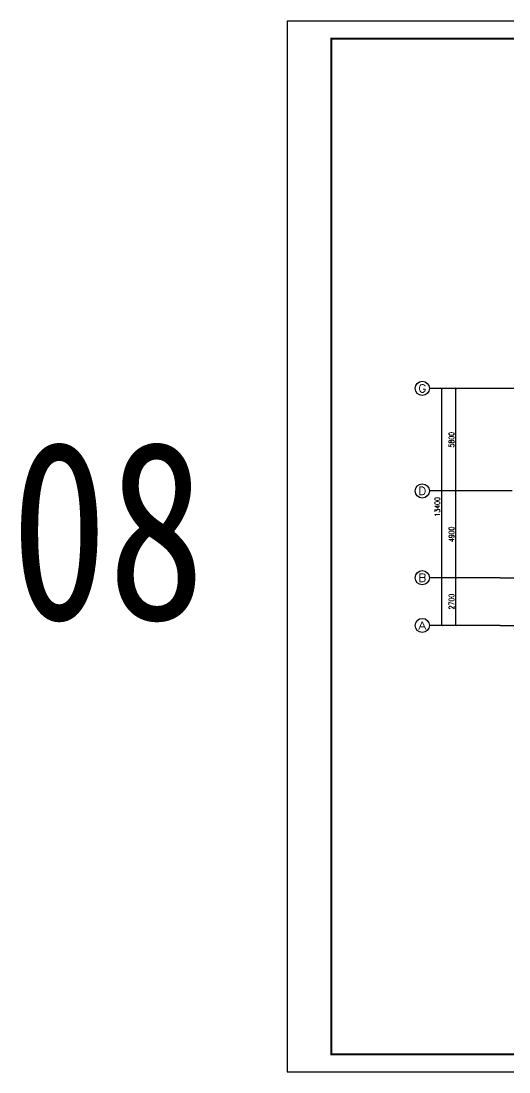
# Model space of a CAD drawing. Extents: x 169490 to 7584583, y -2399407 to 1374371.
# Drawn here: x 578729 to 606323, y 563697 to 623097 of the extents above; entities that cross this region are included whole.
import ezdxf
from ezdxf.enums import TextEntityAlignment as Align

# ---------------------------------------------------------------- set-up
doc = ezdxf.new("R2010")
doc.units = 0
doc.header["$LTSCALE"] = 100
doc.linetypes.add('D3轴线点划线', pattern=[18.5, 12, -3, 0.5, -3])
doc.layers.get('0').update_dxf_attribs({"linetype": 'CONTINUOUS'})
doc.layers.get('DEFPOINTS').update_dxf_attribs({"linetype": 'CONTINUOUS'})
for name, color, linetype in [('AXIS', 3, 'CONTINUOUS'), ('AXIS_TEXT', 4, 'CONTINUOUS'), ('C-AXIS(轴号)', 3, 'CONTINUOUS'), ('C-AXIS-T(字)', 7, 'CONTINUOUS'), ('C-DOTE', 8, 'D3轴线点划线'), ('TEXT', 7, 'CONTINUOUS'), ('图框', 140, 'CONTINUOUS')]:
    doc.layers.add(name, color=color, linetype=linetype)
doc.styles.add('_TCH_AXIS', font='COMPLEX', dxfattribs={"bigfont": 'GBCBIG'})
doc.styles.add('_TCH_DIM_T3', font='SIMPLEX.shx', dxfattribs={"width": 0.705882, "bigfont": 'GBCBIG.shx'})
doc.styles.add('COMPLEX', font='COMPLEX')
doc.styles.add('黑体', font='simhei.ttf', dxfattribs={"width": 0.7})
doc.dimstyles.new('_TCH_ARCH&&100', dxfattribs={"dimtxt": 297.5, "dimasz": 100, "dimexe": 250, "dimexo": 300, "dimgap": 100, "dimtad": 1, "dimdec": 0, "dimzin": 0, "dimdsep": 46, "dimtxsty": '_TCH_DIM_T3', "dimblk": 'ARCHTICK', "dimcen": 0.09, "dimclrt": 7, "dimazin": 2, "dimtfac": 1, "dimtdec": 0, "dimtix": 1, "dimtmove": 2, "dimatfit": 3, "dimfxl": 1, "dimtolj": 1, "dimtzin": 0, "dimarcsym": 0})

# ---------------------------------------------------------------- blocks, each defined once
blk = doc.blocks.new('_ARCHTICK')
at = {"const_width": 0.15}
blk.add_lwpolyline([(-0.5, -0.5), (0.5, 0.5)], dxfattribs=at)
blk = doc.blocks.new('*D1442')
at = {"layer": 'AXIS', "color": 0, "lineweight": -2, "transparency": 16777216}
for p, q in [((605519, 602334), (602269, 602334)), ((602519, 588934), (602519, 602334)), ((605519, 588934), (602269, 588934))]:
    blk.add_line(p, q, dxfattribs=at)
at = {"layer": 'DEFPOINTS', "color": 0, "transparency": 16777216}
for p in [(602519, 602334), (605819, 602334), (605819, 588934)]:
    blk.add_point(p, dxfattribs=at)
at = {"layer": 'AXIS', "color": 0, "lineweight": -2, "transparency": 16777216, "xscale": 100, "yscale": 100, "zscale": 100}
for p, rotation in [((602519, 602334), 90), ((602519, 588934), 270)]:
    blk.add_blockref('_ARCHTICK', p, dxfattribs=dict(at, rotation=rotation))
at = {"layer": 'AXIS', "color": 7, "transparency": 16777216, "insert": (602271, 595634), "char_height": 297.5, "attachment_point": 5, "rotation": 90, "style": '_TCH_DIM_T3'}
blk.add_mtext('\\A1;13400', dxfattribs=at)
blk = doc.blocks.new('*D1443')
at = {"layer": 'AXIS', "color": 0, "lineweight": -2, "transparency": 16777216}
for p, q in [((605519, 602334), (603069, 602334)), ((603319, 596534), (603319, 602334)), ((605519, 596534), (603069, 596534))]:
    blk.add_line(p, q, dxfattribs=at)
at = {"layer": 'DEFPOINTS', "color": 0, "transparency": 16777216}
for p in [(603319, 602334), (605819, 602334), (605819, 596534)]:
    blk.add_point(p, dxfattribs=at)
at = {"layer": 'AXIS', "color": 0, "lineweight": -2, "transparency": 16777216, "xscale": 100, "yscale": 100, "zscale": 100}
for p, rotation in [((603319, 602334), 90), ((603319, 596534), 270)]:
    blk.add_blockref('_ARCHTICK', p, dxfattribs=dict(at, rotation=rotation))
at = {"layer": 'AXIS', "color": 7, "transparency": 16777216, "insert": (603071, 599434), "char_height": 297.5, "attachment_point": 5, "rotation": 90, "style": '_TCH_DIM_T3'}
blk.add_mtext('\\A1;5800', dxfattribs=at)
blk = doc.blocks.new('*D1444')
at = {"layer": 'AXIS', "color": 0, "lineweight": -2, "transparency": 16777216}
for p, q in [((605519, 596534), (603069, 596534)), ((603319, 591634), (603319, 596534)), ((605519, 591634), (603069, 591634))]:
    blk.add_line(p, q, dxfattribs=at)
at = {"layer": 'DEFPOINTS', "color": 0, "transparency": 16777216}
for p in [(603319, 596534), (605819, 596534), (605819, 591634)]:
    blk.add_point(p, dxfattribs=at)
at = {"layer": 'AXIS', "color": 0, "lineweight": -2, "transparency": 16777216, "xscale": 100, "yscale": 100, "zscale": 100}
for p, rotation in [((603319, 596534), 90), ((603319, 591634), 270)]:
    blk.add_blockref('_ARCHTICK', p, dxfattribs=dict(at, rotation=rotation))
at = {"layer": 'AXIS', "color": 7, "transparency": 16777216, "insert": (603071, 594084), "char_height": 297.5, "attachment_point": 5, "rotation": 90, "style": '_TCH_DIM_T3'}
blk.add_mtext('\\A1;4900', dxfattribs=at)
blk = doc.blocks.new('*D1445')
at = {"layer": 'AXIS', "color": 0, "lineweight": -2, "transparency": 16777216}
for p, q in [((605519, 591634), (603069, 591634)), ((603319, 588934), (603319, 591634)), ((605519, 588934), (603069, 588934))]:
    blk.add_line(p, q, dxfattribs=at)
at = {"layer": 'DEFPOINTS', "color": 0, "transparency": 16777216}
for p in [(603319, 591634), (605819, 591634), (605819, 588934)]:
    blk.add_point(p, dxfattribs=at)
at = {"layer": 'AXIS', "color": 0, "lineweight": -2, "transparency": 16777216, "xscale": 100, "yscale": 100, "zscale": 100}
for p, rotation in [((603319, 591634), 90), ((603319, 588934), 270)]:
    blk.add_blockref('_ARCHTICK', p, dxfattribs=dict(at, rotation=rotation))
at = {"layer": 'AXIS', "color": 7, "transparency": 16777216, "insert": (603071, 590284), "char_height": 297.5, "attachment_point": 5, "rotation": 90, "style": '_TCH_DIM_T3'}
blk.add_mtext('\\A1;2700', dxfattribs=at)
blk = doc.blocks.new('_AXISO')
blk.add_circle((0, 0), 0.5)
at = {"layer": 'AXIS_TEXT', "style": 'COMPLEX', "width": 1.041667}
blk.add_attdef('A', text='', height=0.56, dxfattribs=at).set_placement((-0.25, -0.28), (0.25, -0.28), align=Align.FIT)

msp = doc.modelspace()

# ---------------------------------------------------------------- linework, layer by layer
at = {"ltscale": 10}
msp.add_lwpolyline([(690882.7, 622096.8), (596277.8, 622096.8), (596277.8, 564696.8), (690882.7, 564696.8)], close=True, dxfattribs=at)
at = {"layer": 'C-AXIS(轴号)'}
for p, q in [((605819.4, 602334.2), (601819.4, 602334.2)), ((605819.4, 596534.2), (601819.4, 596534.2)), ((605819.4, 591634.2), (601819.4, 591634.2)), ((605819.4, 588934.2), (601819.4, 588934.2))]:
    msp.add_line(p, q, dxfattribs=at)
at = {"layer": 'C-DOTE'}
for p, q in [((641995.7, 602334.2), (605819.4, 602334.2)), ((624995.7, 596534.2), (605819.4, 596534.2)), ((605819.4, 591634.2), (641995.7, 591634.2)), ((605819.4, 588934.2), (683595.7, 588934.2))]:
    msp.add_line(p, q, dxfattribs=at)
at = {"layer": '图框'}
msp.add_lwpolyline([(593777.8, 563696.8), (698877.8, 563696.8), (698877.8, 623096.8), (593777.8, 623096.8)], close=True, dxfattribs=at)
at = {"layer": '图框', "const_width": 100}
msp.add_lwpolyline([(596277.8, 564696.8), (697877.8, 564696.8), (697877.8, 622096.8), (596277.8, 622096.8)], close=True, dxfattribs=at)

# ---------------------------------------------------------------- block references
at = {"layer": 'C-AXIS(轴号)'}
ref = msp.add_blockref('_AXISO', (601419.4, 602334.2), dxfattribs=dict(at, xscale=800, yscale=800, zscale=800))
ref.add_attrib('A', 'G', dxfattribs={"layer": 'C-AXIS-T(字)', "height": 452.5, "style": '_TCH_AXIS', "width": 1.166667}).set_placement((601193.1, 602107.9), (601645.7, 602107.9), align=Align.FIT)
ref = msp.add_blockref('_AXISO', (601419.4, 596534.2), dxfattribs=dict(at, xscale=800, yscale=800, zscale=800))
ref.add_attrib('A', 'D', dxfattribs={"layer": 'C-AXIS-T(字)', "height": 452.5, "style": '_TCH_AXIS', "width": 1.235294}).set_placement((601193.1, 596307.9), (601645.7, 596307.9), align=Align.FIT)
ref = msp.add_blockref('_AXISO', (601419.4, 591634.2), dxfattribs=dict(at, xscale=800, yscale=800, zscale=800))
ref.add_attrib('A', 'B', dxfattribs={"layer": 'C-AXIS-T(字)', "height": 452.5, "style": '_TCH_AXIS', "width": 1.235294}).set_placement((601193.1, 591407.9), (601645.7, 591407.9), align=Align.FIT)
ref = msp.add_blockref('_AXISO', (601419.4, 588934.2), dxfattribs=dict(at, xscale=800, yscale=800, zscale=800))
ref.add_attrib('A', 'A', dxfattribs={"layer": 'C-AXIS-T(字)', "height": 452.5, "style": '_TCH_AXIS', "width": 1.166667}).set_placement((601193.1, 588707.9), (601645.7, 588707.9), align=Align.FIT)

# ---------------------------------------------------------------- texts
at = {"layer": 'TEXT', "color": 1, "style": '黑体', "width": 0.8}
msp.add_text('08', height=10094.18, dxfattribs=at).set_placement((578147.1, 589279.1))

# ---------------------------------------------------------------- dimensions: what is measured, and where the dimension line sits
at = {"layer": 'AXIS'}
for p1, p2, distance, picture, middle in [((605819.4, 588934.2), (605819.4, 602334.2), 3300, '*D1442', (602270.6, 595634.2)), ((605819.4, 596534.2), (605819.4, 602334.2), 2500, '*D1443', (603070.6, 599434.2)), ((605819.4, 591634.2), (605819.4, 596534.2), 2500, '*D1444', (603070.6, 594084.2)), ((605819.4, 588934.2), (605819.4, 591634.2), 2500, '*D1445', (603070.6, 590284.2))]:
    dim = msp.add_aligned_dim(p1=p1, p2=p2, distance=distance, dimstyle='_TCH_ARCH&&100', dxfattribs=at)
    dim.commit()
    dim.dimension.update_dxf_attribs({"geometry": picture, "text_midpoint": middle})

doc.saveas('drawing.dxf')
